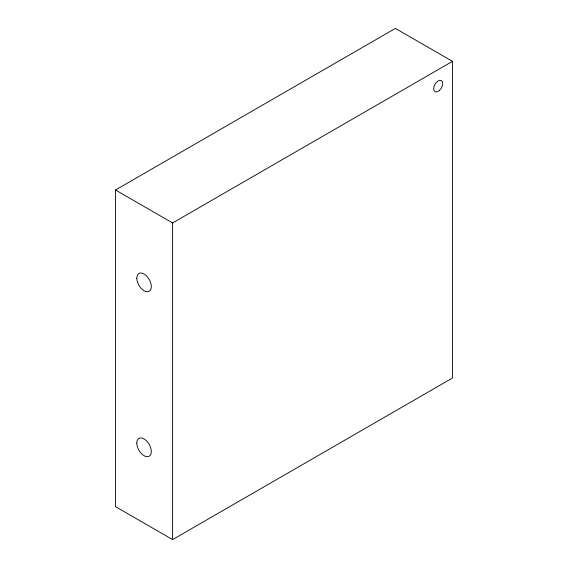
<?xml version="1.0" encoding="UTF-8"?>
<svg xmlns="http://www.w3.org/2000/svg" width="568" height="568" viewBox="0 0 568 568"><rect width="100%" height="100%" fill="white"/><g stroke="black" fill="none" stroke-linecap="round" stroke-linejoin="round"><path stroke-width="0.85" d="M115.51 189.989L395.392 28.4L452.49 61.365L452.49 378.011L172.608 539.6L115.51 506.635L115.51 189.989L172.608 222.954L452.49 61.365M172.608 222.954L172.608 539.6M439.369 90.497A6.411 3.699 -60 0 0 441.4 80.564A6.411 3.699 -60 0 0 433.817 87.287A6.411 3.699 -60 0 0 439.369 90.497M136.803 278.178A10.259 5.921 60 0 0 147.687 291.718A10.259 5.921 60 0 0 147.687 277.205A10.259 5.921 60 0 0 136.803 278.178M136.803 443.118A10.259 5.921 60 0 0 147.687 456.658A10.259 5.921 60 0 0 147.687 442.145A10.259 5.921 60 0 0 136.803 443.118"/></g></svg>
